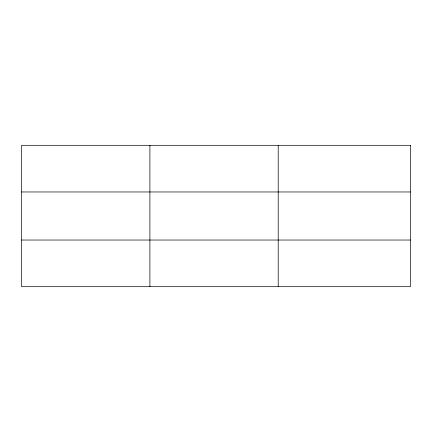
<?xml version="1.0" encoding="UTF-8"?>
<svg xmlns="http://www.w3.org/2000/svg" width="432" height="432" viewBox="0 0 432 432"><rect width="100%" height="100%" fill="white"/><g stroke="black" fill="none" stroke-linecap="round" stroke-linejoin="round"><path stroke-width="0.65" d="M149.904 286.691L149.904 145.309M278.208 286.691L278.208 145.309M21.6 191.965L410.4 191.965M21.6 240.035L410.4 240.035M410.4 145.309L410.4 286.691L21.6 286.691L21.6 145.309L410.4 145.309"/></g></svg>
